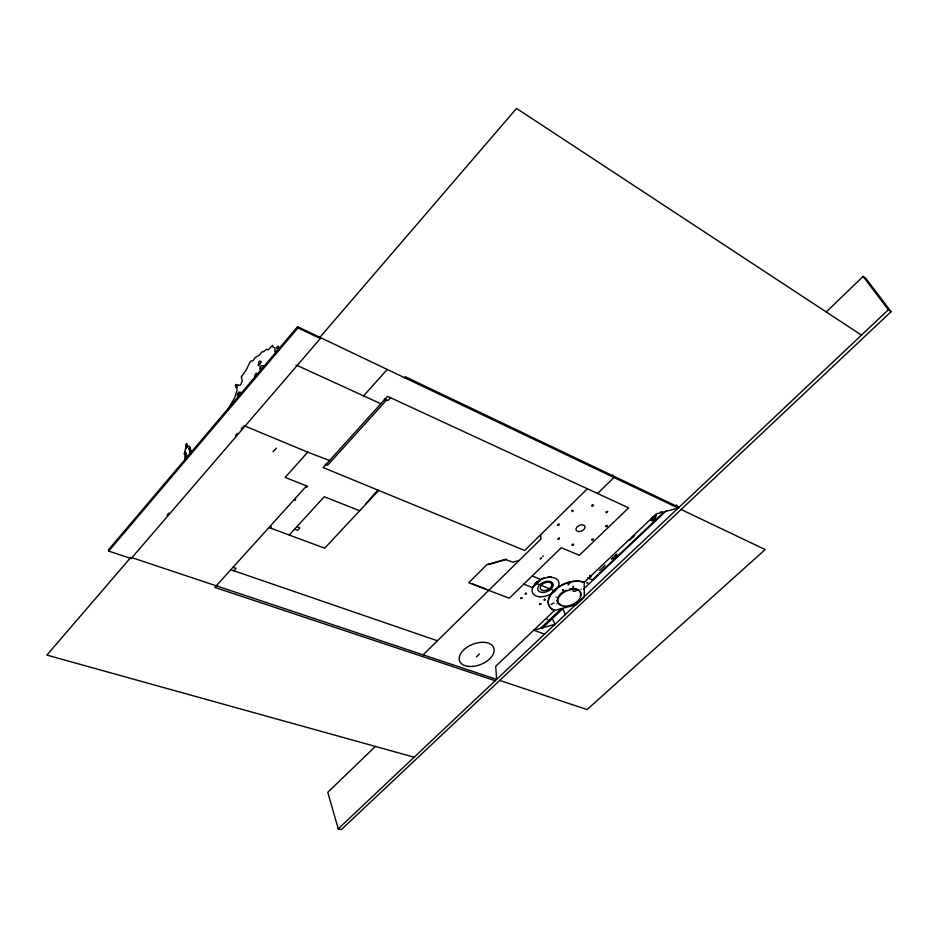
<?xml version="1.0" encoding="UTF-8"?>
<svg xmlns="http://www.w3.org/2000/svg" width="938" height="938" viewBox="0 0 938 938"><rect width="100%" height="100%" fill="white"/><g stroke="black" fill="none" stroke-linecap="round" stroke-linejoin="round"><path stroke-width="1.41" d="M230.197 407.385L232.413 402.754L232.765 403.95M543.337 555.906L542.668 556.633M186.029 446.828L185.618 448.622L187.518 446.324L189.206 446.089L191.516 451.659L190.871 453.5M581.103 589.24L581.185 589.381M656.166 514.634L655.381 518.468L652.918 520.86L650.644 520.367M654.994 518.843L655.814 515.044M654.701 519.124L655.474 515.759M547.722 619.115L547.135 619.49M228.274 408.698L234.805 397.501L237.126 389.985C236.329 388.813 237.361 383.372 238.78 385.143L239.858 385.471L240.937 384.205L242.356 380.5L241.265 376.959L246.248 369.889C247.749 367.52 250.165 359.195 252.779 360.896L255.324 357.472L259.087 355.338L262.394 351.516L263.426 351.762L266.662 349.311L268.338 349.78L272.501 345.36L272.981 346.943L275.022 348.021L274.928 351.809L277.742 350.718L278.774 348.725L279.383 349.487M185.607 452.902L186.017 458.002L185.232 459.139L184.458 453.617M185.9 447.063C187.588 444.26 186.041 440.614 185.677 447.438M611.517 559.236L614.871 556.058M629.14 540.417L632.54 537.193M614.648 556.539L615.996 554.839M632.318 537.685L633.689 535.961M189.968 447.485L189.054 449.114L190.367 452.749L186.685 457.486L185.372 451.882M556.152 596.978L556.046 597.154M612.28 558.591L613.112 558.075M629.914 539.772L630.758 539.233M185.665 448.317L184.235 453.746L185.665 452.843M616.887 554.088L615.504 555.812M634.592 535.188L633.197 536.935M590.788 576.143L590.987 575.522M190.777 452.597L188.773 448.071M187.307 446.582L186.381 447.203M584.186 582.31L584.292 596.967L576.002 604.799L554.604 610.392A22.301 13.402 -24.1 0 1 554.229 590.354A22.301 13.402 -24.1 0 1 584.186 582.31L656.237 513.918L678.162 508.091L297.545 326.705L108.468 549.832L108.714 551.098L131.168 558.579L320.327 338.536L319.881 337.352L516.545 108.421L861.471 335.124M257.106 375.716L256.25 373.031L254.761 375.552L255.101 377.053M108.714 551.098L297.979 327.901L297.545 326.705M167.034 515.279L168.934 513.063M235.473 435.607L237.373 433.391M241.172 428.971L243.071 426.755M273.005 451.87L276.276 448.153M329.543 460.523L307.734 452.163L285.187 477.419L307.582 486.353L306.796 487.209L305.776 486.81M363.604 395.859L387.242 369.443M590.002 575.51L589.885 575.545M306.562 485.943L214.814 587.411L495.217 680.718M404.466 377.651L405.31 376.713L678.983 507.329M270.332 528.024L271.34 526.91L269.98 526.394M233.879 570.785L236.071 568.358L233.011 567.291M390.595 397.759L388.086 400.526L385.049 399.131M289.232 535.035L324.278 496.718L359.653 510.764M365.961 503.612L377.791 490.222M378.671 490.41L324.689 548.191L268.972 527.519M485.403 588.853L472.353 583.87M587.352 488.768L524.647 550.489L323.164 467.57L387.558 396.352L628.624 507.857L579.285 555.308L561.287 547.722L509.311 598.21L468.719 582.733L486.939 564.629L506.227 559.177M423.097 654.853L540.886 539.116L540.745 534.637M567.971 585.031L570.304 582.733M597.588 493.505L613.956 477.489L612.643 474.933M375.223 746.589L327.784 792.293L338.231 828.852L341.362 829.579L891.1 311.697L865.88 278.363L863.112 276.429L826.202 312.002M476.398 656.846L479.353 654.009M554.006 602.958L551.028 604.459M554.604 610.392L495.733 666.273L496.624 679.393L132.281 557.782M540.347 628.448L561.44 608.469M542.058 628.366L562.777 608.739L565.368 614.531M583.788 588.853L666.32 510.706M338.231 828.852L888.321 309.786L891.1 311.697M540.511 558.708L541.378 558.004M591.081 576.624L590.096 577.128M185.923 448.634L187.33 446.664L187.049 444.073M576.682 590.448L574.806 591.468L572.719 590.87M488.487 563.902L488.628 564.57L506.356 559.458M519.148 560.478L512.781 562.167L506.379 559.845M587.915 582.908L587.563 582.99M414.162 757.201L46.9 655.111L130.91 557.324L131.168 558.579M499.696 680.413L587.082 709.585L765.162 549.551L681.129 509.498M230.807 569.729L437.425 640.771M544.556 634.17L533.745 630.184L554.921 624.391L552.376 618.599M294.532 529.231L297.534 530.357L299.82 527.871L296.818 526.734M294.38 499.415L295.74 499.942L293.864 499.989M523.791 584.139L532.608 587.598L540.968 579.52L532.174 576.002M536.782 583.565L554.241 590.647M587.469 577.878L592.394 579.907L663.166 512.875L660.739 511.738M325.556 464.931L325.439 464.275L327.655 465.189L386.421 400.256L384.228 399.248L385.155 399.013M244.032 425.653L307.734 452.163M297.44 365.621L380.863 403.75M297.979 327.901L320.327 338.536M651.312 519.136L653.528 520.273L651.734 519.101M651.242 519.206L653.423 520.379M652.32 519.089L653.657 520.156M863.112 276.429L888.321 309.786M191.422 451.764L191.657 452.468M652.356 517.53L653.845 519.969L652.273 517.553M676.404 504.843L678.162 508.091M589.721 575.662L589.709 575.381M652.719 517.284L653.974 519.84L652.942 517.624M541.156 558.18L540.311 558.872M185.63 459.667L185.325 458.893M296.115 365.011L296.537 366.219M653.305 516.463L653.786 518.104M190.273 452.855L190.59 454.262M654.255 516.592L654.607 519.218M586.825 582.111L586.895 583.002M654.044 516.791L654.29 519.535M569.964 588.888A12.323 7.41 -24.1 0 1 580.294 595.947M560.889 604.717A12.323 7.41 -24.1 0 1 557.735 597.998A12.323 7.41 -24.1 0 1 565.919 590.225M554.686 610.603A22.313 13.402 -24.1 0 1 554.323 590.565A22.313 13.402 -24.1 0 1 584.28 582.51M535.082 583.424A14.199 8.665 -23.6 0 1 536.759 581.865M541.976 578.711A14.199 8.665 -23.6 0 1 544.31 577.843M547.839 577.069A14.199 8.665 -23.6 0 1 551.204 576.952M599.429 570.445A2.451 1.724 -67.2 0 0 600.285 569.929L604.178 566.235A2.474 1.747 -67 0 0 604.916 565.157M607.402 525.573L606.863 526.605L605.643 526.57L606.183 525.538L607.402 525.573M607.613 511.48L606.37 512.711L605.854 511.937L607.613 511.48M557.242 600.601L557.278 601.188L557.242 600.601M563.199 589.826L562.542 589.908L563.199 589.826M573.27 587.012L573.247 586.391L573.27 587.012M590.975 576.061L590.975 576.061M278.152 347.33L276.804 348.655L277.32 346.298L278.551 346.356L278.152 347.33M260.553 363.053L259.064 365.421L258.196 365.386L259.111 361.212L261.28 361.341L260.553 363.053M235.379 385.284L235.872 387.347L236.681 384.428L235.379 385.284M237.76 393.819L237.302 395.766L240.351 392.166L238.686 392.213L237.76 393.819M260.225 366.711L259.978 369.455L261.069 368.165L264.211 367.356L263.824 366.16L261.749 365.586L260.225 366.711M559.259 524.248L558.743 525.303L557.489 525.268L558.004 524.213L559.259 524.248M572.415 544.321L571.91 545.306L573.177 545.33L573.681 544.345L572.415 544.321M592.277 505.054L591.761 506.086L593.051 506.121L593.566 505.09L592.277 505.054M581.701 596.193L581.701 596.193M590.506 576.448L590.014 575.651L590.506 576.448M556.879 603.896L556.961 603.838M521.434 597.67L520.602 598.55L522.349 597.963L521.434 597.67M525.69 593.191L524.987 593.93L525.901 594.223L526.605 593.473L525.69 593.191M540.335 603.662L539.502 604.518L541.226 603.943L540.335 603.662M544.591 599.23L543.876 599.968L544.767 600.25L545.482 599.511L544.591 599.23M572.121 510.354L572.11 511.632L573.399 510.917L572.121 510.354M593.379 539.585L592.113 540.288L591.62 539.573L592.886 538.869L593.379 539.585M558.978 538.072L557.758 539.28L559.529 538.822L558.978 538.072M590.295 576.424L589.65 575.698L590.295 576.424M578.265 531.529L576.612 530.814A4.76 2.99 -25.3 0 1 577.304 526.804A4.76 2.99 -25.3 0 1 582.744 524.858L584.386 525.585A4.76 2.99 -25.3 0 1 583.682 529.595A4.76 2.99 -25.3 0 1 578.265 531.529M563.597 606.112A12.335 7.398 -24.1 0 0 581.056 594.657A12.335 7.398 -24.1 0 0 563.55 592.558A12.335 7.398 -24.1 0 0 563.597 606.112M539.655 596.756A14.211 8.665 -23.6 0 0 558.954 582.92A14.211 8.665 -23.6 0 0 537.955 581.419A14.211 8.665 -23.6 0 0 539.655 596.756M542.352 592.464A8.161 4.983 -23.6 0 0 553.139 584.292A8.161 4.983 -23.6 0 0 540.839 583.811A8.161 4.983 -23.6 0 0 542.352 592.464M469.68 666.496A18.291 10.846 -21.4 0 0 494.056 648.955A18.291 10.846 -21.4 0 0 466.292 647.771A18.291 10.846 -21.4 0 0 469.68 666.496M542.914 590.541A6.144 3.752 -23.7 0 0 551.872 585.066A6.144 3.752 -23.7 0 0 543.36 583.577A6.144 3.752 -23.7 0 0 542.914 590.541"/></g></svg>
